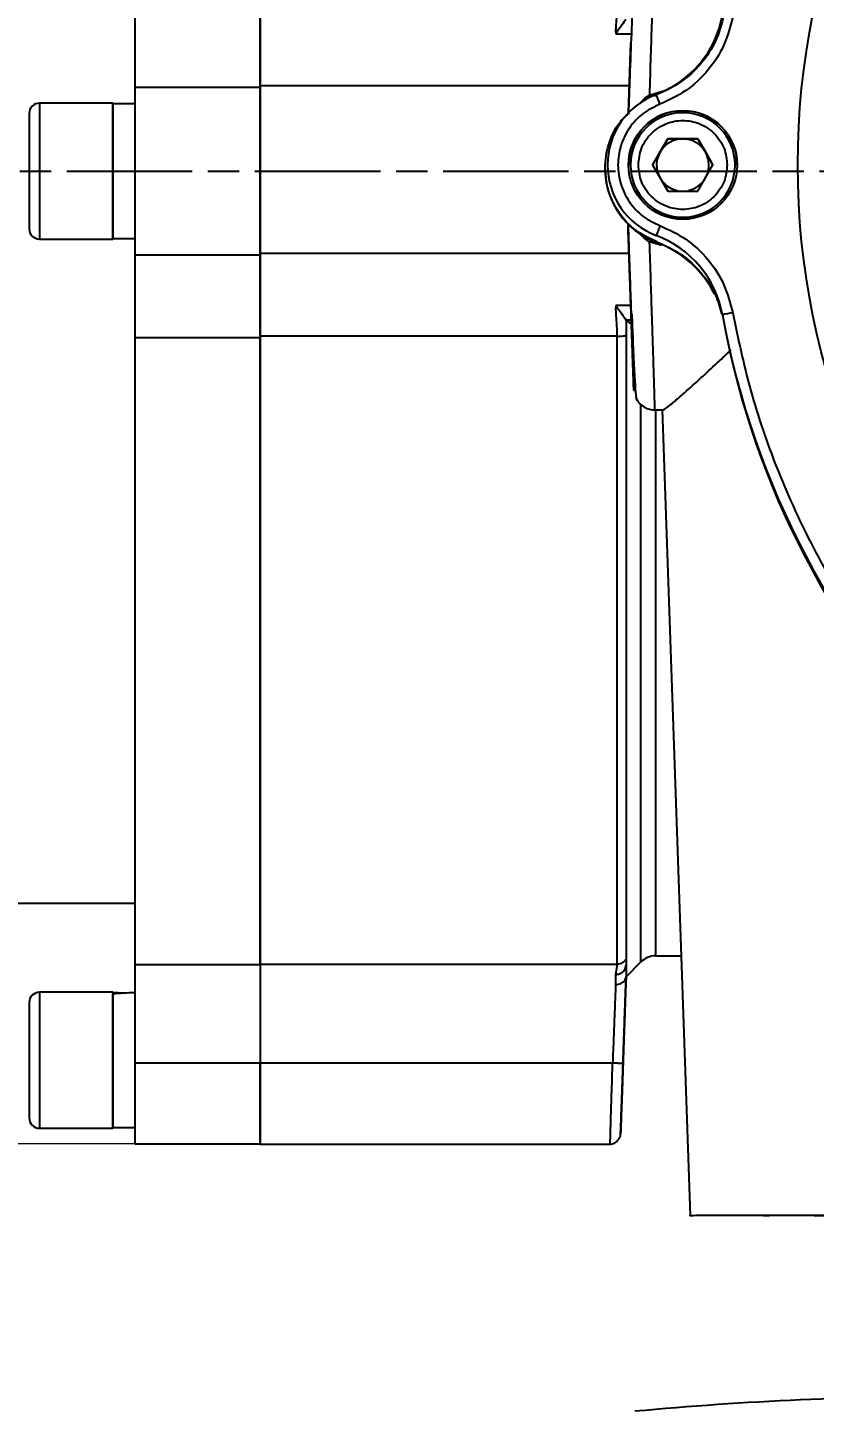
# Model space of a CAD drawing. Header units: millimetres. Extents: x 2404 to 4548, y 1024 to 2541.
# Drawn here: x 3766.8 to 3842, y 2100.8 to 2233.1 of the extents above; entities that cross this region are included whole.
import ezdxf

# ---------------------------------------------------------------- set-up
doc = ezdxf.new("R2010")
doc.units = ezdxf.units.MM
doc.linetypes.add('AM_ISO08W050', pattern=[18, 12, -1.5, 3, -1.5])
doc.layers.add('AM_5', color=3, linetype='Continuous', lineweight=25)
doc.layers.add('AM_7', color=4, linetype='AM_ISO08W050', lineweight=25)
doc.styles.add('SLDTEXTSTYLE1', font='txt.shx', dxfattribs={"width": 0.7, "bigfont": 'gbcbig.shx'})
doc.dimstyles.new('SLDDIMSTYLE12$0', dxfattribs={"dimtxt": 12, "dimasz": 10, "dimexe": 0, "dimexo": 0.0625, "dimgap": 0.875, "dimtad": 1, "dimdec": 1, "dimlfac": 1.8, "dimrnd": 1e-09, "dimzin": 12, "dimdsep": 46, "dimtxsty": 'SLDTEXTSTYLE1', "dimcen": 0.09, "dimdle": 8.16, "dimclrd": 3, "dimclre": 3, "dimadec": 0, "dimazin": 3, "dimtfac": 1, "dimtdec": 1, "dimtofl": 0, "dimtmove": 0, "dimatfit": 3, "dimfxl": 0, "dimfrac": 2, "dimtolj": 1, "dimlwd": 5, "dimlwe": 5, "dimarcsym": 0})

# ---------------------------------------------------------------- blocks, each defined once
blk = doc.blocks.new('*D46')
at = {"layer": 'AM_5', "color": 3, "lineweight": 5, "transparency": 16777216}
blk.add_line((3776.94, 2312.36), (3607.72, 2312.36), dxfattribs=at)
at = {"layer": 'AM_5', "color": 3, "linetype": 'Continuous', "lineweight": 5, "transparency": 16777216}
for p, q in [((3607.72, 2302.36), (3607.72, 2136.36)), ((3776.94, 2126.36), (3607.72, 2126.36))]:
    blk.add_line(p, q, dxfattribs=at)
at = {"layer": 'AM_5', "color": 3, "transparency": 16777216}
for points in [[(3606.06, 2302.36), (3609.39, 2302.36), (3607.72, 2312.36)], [(3606.06, 2136.36), (3609.39, 2136.36), (3607.72, 2126.36)]]:
    blk.add_solid(points, dxfattribs=at)
at = {"layer": 'Defpoints', "color": 0, "transparency": 16777216}
for p in [(3777, 2312.36), (3607.72, 2126.36), (3777, 2126.36)]:
    blk.add_point(p, dxfattribs=at)
at = {"layer": 'AM_5', "color": 0, "transparency": 16777216, "insert": (3600.85, 2219.36), "char_height": 12, "attachment_point": 5, "rotation": 90, "style": 'SLDTEXTSTYLE1'}
blk.add_mtext('\\A1;186', dxfattribs=at)

msp = doc.modelspace()

# ---------------------------------------------------------------- linework, layer by layer
at = {"color": 7, "linetype": 'Continuous', "lineweight": 25}
for p, q in [((3776.999, 2235.294), (3776.999, 2227.356)), ((3788.999, 2235.294), (3788.999, 2227.707)), ((3823.005, 2232.5), (3824.503, 2232.5)), ((3824.421, 2231.599), (3824.393, 2230.813)), ((3824.421, 2231.616), (3824.421, 2231.599)), ((3824.393, 2230.813), (3824.186, 2224.893)), ((3788.999, 2227.356), (3776.999, 2227.356)), ((3776.999, 2227.356), (3776.999, 2211.366)), ((3824.278, 2227.518), (3788.999, 2227.518)), ((3788.999, 2211.366), (3788.999, 2227.356)), ((3826.226, 2226.626), (3826.754, 2226.781)), ((3826.702, 2226.572), (3826.934, 2226.699)), ((3826.754, 2226.781), (3827.481, 2227.013)), ((3774.899, 2225.861), (3767.899, 2225.861)), ((3767.899, 2225.861), (3767.899, 2212.861)), ((3774.899, 2225.861), (3774.899, 2212.861)), ((3776.999, 2225.801), (3774.899, 2225.801)), ((3774.899, 2212.921), (3774.899, 2225.801)), ((3827.978, 2222.448), (3826.535, 2219.948)), ((3827.257, 2221.191), (3827.978, 2222.441)), ((3830.865, 2222.448), (3827.978, 2222.448)), ((3827.978, 2222.441), (3827.978, 2222.448)), ((3827.978, 2222.441), (3829.422, 2222.441)), ((3829.422, 2222.441), (3830.865, 2222.441)), ((3832.308, 2219.948), (3830.865, 2222.448)), ((3830.865, 2222.441), (3830.865, 2222.448)), ((3830.865, 2222.441), (3831.587, 2221.191)), ((3826.537, 2219.944), (3827.257, 2221.191)), ((3831.587, 2221.191), (3832.306, 2219.944)), ((3821.999, 2219.652), (3821.999, 2219.579)), ((3822.222, 2219.95), (3822.222, 2219.916)), ((3824.422, 2219.946), (3824.422, 2219.935)), ((3826.535, 2219.948), (3827.978, 2217.448)), ((3830.865, 2217.448), (3832.308, 2219.948)), ((3834.422, 2219.935), (3834.422, 2219.946)), ((3827.978, 2217.448), (3830.865, 2217.448)), ((3826.89, 2213.176), (3826.89, 2213.209)), ((3767.899, 2212.861), (3774.899, 2212.861)), ((3774.899, 2212.921), (3776.999, 2212.921)), ((3826.779, 2212.445), (3826.222, 2212.604)), ((3826.818, 2212.575), (3826.779, 2212.445)), ((3827.416, 2212.251), (3826.779, 2212.445)), ((3826.934, 2212.531), (3826.934, 2212.604)), ((3776.999, 2211.366), (3788.999, 2211.366)), ((3776.999, 2211.366), (3776.999, 2203.428)), ((3788.999, 2211.528), (3824.277, 2211.528)), ((3788.999, 2211.366), (3788.999, 2203.428)), ((3824.277, 2211.528), (3824.281, 2211.392)), ((3832.44, 2207.604), (3832.331, 2207.852)), ((3824.452, 2206.511), (3823.005, 2206.511)), ((3823.999, 2205.129), (3823.983, 2205.157)), ((3823.983, 2205.157), (3824.499, 2205.157)), ((3823.999, 2205.129), (3823.999, 2203.672)), ((3824.514, 2204.735), (3823.999, 2205.129)), ((3824.502, 2205.157), (3824.563, 2205.157)), ((3833.212, 2205.637), (3833.212, 2205.603)), ((3788.999, 2203.428), (3776.999, 2203.428)), ((3823.133, 2203.57), (3788.999, 2203.567)), ((3826.732, 2196.527), (3827.508, 2196.527)), ((3827.44, 2196.573), (3830.13, 2119.524)), ((3635.999, 2149.362), (3776.999, 2149.361)), ((3826.827, 2144.341), (3829.263, 2144.341)), ((3776.998, 2143.517), (3788.998, 2143.517)), ((3776.998, 2143.517), (3776.998, 2134.081)), ((3788.998, 2143.531), (3823.132, 2143.531)), ((3788.998, 2143.517), (3788.998, 2134.081)), ((3823.132, 2143.531), (3822.998, 2142.56)), ((3823.922, 2143.104), (3823.998, 2143.441)), ((3823.93, 2143.12), (3823.999, 2143.517)), ((3823.998, 2144.02), (3823.998, 2143.441)), ((3823.998, 2142.341), (3825.413, 2143.755)), ((3823.998, 2143.441), (3823.998, 2142.372)), ((3822.998, 2142.56), (3822.998, 2141.598)), ((3823.998, 2142.372), (3823.998, 2142.341)), ((3823.998, 2142.341), (3823.998, 2142.314)), ((3774.898, 2140.861), (3767.898, 2140.861)), ((3767.898, 2140.861), (3767.898, 2127.861)), ((3774.898, 2140.861), (3774.898, 2127.861)), ((3774.898, 2127.923), (3774.898, 2140.686)), ((3788.998, 2134.081), (3776.998, 2134.081)), ((3776.998, 2134.081), (3776.998, 2126.361)), ((3788.998, 2126.361), (3788.998, 2134.081)), ((3822.71, 2134.078), (3788.998, 2134.078)), ((3767.898, 2127.861), (3774.898, 2127.861)), ((3774.898, 2127.921), (3776.998, 2127.921)), ((3776.998, 2126.361), (3788.998, 2126.361)), ((3788.998, 2126.341), (3822.476, 2126.341))]:
    msp.add_line(p, q, dxfattribs=at)
at = {"color": 7, "linetype": 'Continuous', "lineweight": 25, "flags": 128}
for points in [[(3776.999, 2203.428), (3776.999, 2198.308), (3776.999, 2193.286), (3776.999, 2188.385), (3776.999, 2183.627), (3776.999, 2179.034), (3776.999, 2174.628), (3776.999, 2170.429), (3776.999, 2166.456), (3776.999, 2162.728), (3776.999, 2159.262), (3776.999, 2156.075), (3776.999, 2153.18), (3776.999, 2150.591), (3776.999, 2148.321), (3776.998, 2146.379), (3776.998, 2144.775), (3776.998, 2143.517)], [(3788.998, 2143.517), (3788.998, 2144.775), (3788.998, 2146.379), (3788.998, 2148.321), (3788.999, 2150.591), (3788.999, 2153.18), (3788.999, 2156.075), (3788.999, 2159.262), (3788.999, 2162.728), (3788.999, 2166.456), (3788.999, 2170.429), (3788.999, 2174.628), (3788.999, 2179.034), (3788.999, 2183.627), (3788.999, 2188.385), (3788.999, 2193.286), (3788.999, 2198.308), (3788.999, 2203.428)], [(3823.132, 2143.531), (3823.132, 2144.8), (3823.132, 2146.415), (3823.132, 2148.367), (3823.132, 2150.648), (3823.133, 2153.246), (3823.133, 2156.15), (3823.133, 2159.347), (3823.133, 2162.821), (3823.133, 2166.557), (3823.133, 2170.537), (3823.133, 2174.743), (3823.133, 2179.155), (3823.133, 2183.754), (3823.133, 2188.517), (3823.133, 2193.422), (3823.133, 2198.448), (3823.133, 2203.57)], [(3823.999, 2203.672), (3823.999, 2198.583), (3823.999, 2193.589), (3823.999, 2188.715), (3823.999, 2183.983), (3823.999, 2179.415), (3823.999, 2175.031), (3823.999, 2170.852), (3823.999, 2166.898), (3823.999, 2163.186), (3823.999, 2159.734), (3823.999, 2156.558), (3823.999, 2153.672), (3823.999, 2151.091), (3823.999, 2148.825), (3823.998, 2146.885), (3823.998, 2145.281), (3823.998, 2144.02)], [(3825.413, 2143.755), (3825.413, 2143.755), (3825.413, 2143.934), (3825.413, 2144.464), (3825.413, 2145.342), (3825.413, 2146.565), (3825.413, 2148.126), (3825.413, 2150.018), (3825.413, 2152.233), (3825.413, 2154.761), (3825.413, 2157.589), (3825.413, 2160.704), (3825.413, 2164.092), (3825.413, 2167.737), (3825.413, 2171.623), (3825.413, 2175.73), (3825.413, 2180.04), (3825.413, 2184.534), (3825.413, 2189.189), (3825.413, 2193.984), (3825.413, 2197.01)], [(3826.827, 2196.489), (3826.827, 2192.261), (3826.827, 2187.545), (3826.827, 2182.977), (3826.827, 2178.579), (3826.827, 2174.371), (3826.827, 2170.374), (3826.827, 2166.606), (3826.827, 2163.085), (3826.827, 2159.827), (3826.827, 2156.847), (3826.827, 2154.159), (3826.827, 2151.776), (3826.827, 2149.709), (3826.827, 2147.967), (3826.827, 2146.56), (3826.827, 2145.492), (3826.827, 2144.77), (3826.827, 2144.397), (3826.827, 2144.341)]]:
    msp.add_lwpolyline(points, dxfattribs=at)
at = {"color": 7, "linetype": 'Continuous', "lineweight": 25}
for centre, radius in [((3911.921, 2219.952), 71.5), ((3829.422, 2219.952), 5.2)]:
    msp.add_circle(centre, radius, dxfattribs=at)
for centre, radius, start, end in [((3823.374, 2236.051), 10, 290.58663, 349.69385), ((3829.422, 2219.95), 7.2, 110.58661, 179.99981), ((3518.114, 2109.911), 330.121, 20.5433, 20.71651), ((3767.899, 2224.861), 1, 89.99969, 179.99969), ((3829.422, 2219.935), 5.2, 0.00011, 179.99974), ((3829.422, 2219.946), 5, 359.99978, 179.99975), ((3829.422, 2219.941), 2.5, 89.99966, 149.9996), ((3829.422, 2219.941), 2.5, 29.99978, 89.99971), ((3829.422, 2219.941), 2.5, 149.99962, 207.09742), ((3829.422, 2219.941), 2.5, 332.90197, 29.99975), ((3829.422, 2219.95), 7.2, 179.99987, 249.41339), ((3829.422, 2219.946), 5, 179.99995, 359.99959), ((3829.422, 2219.935), 5, 179.99995, 359.99959), ((3829.499, 2219.579), 7.5, 179.99988, 250.00153), ((3829.422, 2219.941), 2.5, 212.9021, 265.89476), ((3829.422, 2219.941), 2.5, 274.10462, 327.09726), ((3767.899, 2213.861), 1, 179.99969, 269.99969), ((4140.79, 2096.109), 335.031, 159.37056, 159.54192), ((3823.374, 2203.848), 10, 10.30615, 69.41337), ((3823.514, 2203.134), 10, 28.14855, 70.0015), ((3855.245, 2088.666), 119.028, 100.18577, 100.66732), ((3911.921, 2219.95), 80, 190.30617, 259.69396), ((3911.999, 2219.577), 80, 190.52799, 258.6349), ((3826.827, 2142.341), 2, 89.99969, 134.99969), ((3767.898, 2139.861), 1, 89.99969, 179.99969), ((3767.898, 2128.861), 1, 179.99969, 269.99969), ((3854.95, 1778.546), 323.655, 89.71594, 95.34053)]:
    msp.add_arc(centre, radius, start, end, dxfattribs=at)
for centre, start_param, end_param in [((3774.898, 2134.361), 1.4765235, 1.5707963), ((3776.998, 2134.361), 1.5707963, 1.760193)]:
    msp.add_ellipse(centre, major_axis=(11.154, 0), ratio=0.5773503, start_param=start_param, end_param=end_param, dxfattribs=at)
for points, knots in [([(3826.744, 2242.819), (3826.742, 2242.769), (3826.738, 2242.667), (3826.713, 2241.896), (3826.681, 2240.885), (3826.645, 2239.756), (3826.597, 2238.251), (3826.532, 2236.242), (3826.447, 2233.582), (3826.345, 2230.367), (3826.266, 2227.902), (3826.226, 2226.626)], [0, 0, 0, 0, 0.1217334, 0.2456529, 0.3295313, 0.4143849, 0.5002146, 0.6112196, 0.7315209, 0.8611156, 1, 1, 1, 1]), ([(3825.03, 2241.701), (3825.016, 2241.737), (3824.975, 2241.849), (3824.893, 2240.921), (3824.78, 2239.024), (3824.651, 2236.19), (3824.506, 2232.618), (3824.36, 2228.771), (3824.261, 2226.032), (3824.217, 2224.82)], [0, 0, 0, 0, 0.0766683, 0.2378832, 0.398102, 0.5574825, 0.7161906, 0.8743952, 1, 1, 1, 1]), ([(3823.133, 2235.436), (3823.121, 2235.034), (3823.1, 2234.328), (3823.024, 2233.49), (3822.996, 2232.914), (3823.002, 2232.629), (3823.005, 2232.5)], [0, 0, 0, 0, 0.39272652, 0.69002655, 0.85917042, 1, 1, 1, 1]), ([(3823.983, 2233.849), (3823.859, 2233.677), (3823.58, 2233.289), (3823.211, 2232.782), (3823.005, 2232.5)], [0, 0, 0, 0, 0.4434973, 1, 1, 1, 1]), ([(3834.196, 2234.085), (3833.963, 2233.182), (3833.488, 2231.346), (3831.903, 2228.932), (3829.811, 2226.942), (3828.088, 2226.147), (3827.242, 2225.756)], [0, 0, 0, 0, 0.24579633, 0.5, 0.75420367, 1, 1, 1, 1]), ([(3825.352, 2225.832), (3825.464, 2225.98), (3825.706, 2226.3), (3826.044, 2226.512), (3826.226, 2226.626)], [0, 0, 0, 0, 0.4647089, 1, 1, 1, 1]), ([(3826.934, 2212.604), (3826.24, 2212.929), (3824.851, 2213.579), (3823.262, 2215.291), (3822.234, 2217.358), (3821.878, 2219.656), (3822.247, 2221.929), (3823.081, 2223.788), (3823.972, 2224.63), (3824.307, 2224.947)], [0, 0, 0, 0, 0.1514487, 0.3028974, 0.4543462, 0.6057949, 0.7572436, 0.9086923, 1, 1, 1, 1]), ([(3827.242, 2225.756), (3826.688, 2225.492), (3825.554, 2224.951), (3824.245, 2223.532), (3823.407, 2221.816), (3823.131, 2219.952), (3823.407, 2218.088), (3824.245, 2216.371), (3825.554, 2214.953), (3826.688, 2214.412), (3827.242, 2214.148)], [0, 0, 0, 0, 0.122089, 0.25, 0.377911, 0.5, 0.622089, 0.75, 0.877911, 1, 1, 1, 1]), ([(3766.899, 2224.861), (3766.899, 2224.788), (3766.899, 2224.675), (3766.899, 2223.989), (3766.899, 2223.279), (3766.899, 2222.398), (3766.899, 2221.117), (3766.899, 2219.361), (3766.899, 2217.605), (3766.899, 2216.324), (3766.899, 2215.443), (3766.899, 2214.733), (3766.899, 2214.048), (3766.899, 2213.935), (3766.899, 2213.861)], [0, 0, 0, 0, 0.1197284, 0.1841803, 0.25, 0.3158197, 0.3802716, 0.5, 0.6197284, 0.6841803, 0.75, 0.8158197, 0.8802716, 1, 1, 1, 1]), ([(3825.172, 2219.948), (3825.228, 2220.482), (3825.316, 2221.305), (3825.846, 2222.294), (3826.394, 2222.974), (3827.075, 2223.526), (3828.065, 2224.04), (3829.422, 2224.3), (3830.779, 2224.04), (3831.768, 2223.526), (3832.449, 2222.974), (3832.998, 2222.294), (3833.527, 2221.304), (3833.615, 2220.482), (3833.672, 2219.948)], [0, 0, 0, 0, 0.1197284, 0.1841803, 0.25, 0.3158197, 0.3802716, 0.5, 0.6197284, 0.6841803, 0.75, 0.8158197, 0.8802716, 1, 1, 1, 1]), ([(3833.672, 2219.948), (3833.615, 2219.413), (3833.527, 2218.591), (3832.997, 2217.601), (3832.449, 2216.921), (3831.768, 2216.369), (3830.779, 2215.855), (3829.422, 2215.595), (3828.064, 2215.855), (3827.075, 2216.369), (3826.394, 2216.921), (3825.846, 2217.601), (3825.316, 2218.591), (3825.228, 2219.413), (3825.172, 2219.948)], [0, 0, 0, 0, 0.1197284, 0.1841803, 0.25, 0.3158197, 0.3802716, 0.5, 0.6197284, 0.6841803, 0.75, 0.8158197, 0.8802716, 1, 1, 1, 1]), ([(3824.18, 2214.381), (3824.203, 2213.738), (3824.266, 2211.92), (3824.363, 2209.135), (3824.468, 2206.129), (3824.559, 2203.528), (3824.633, 2201.392), (3824.688, 2199.794), (3824.724, 2198.772), (3824.738, 2198.363), (3824.73, 2198.573), (3824.701, 2199.403), (3824.651, 2200.821), (3824.582, 2202.792), (3824.496, 2205.255), (3824.396, 2208.125), (3824.32, 2210.303), (3824.281, 2211.392)], [0, 0, 0, 0, 0.0375957, 0.1063366, 0.1750804, 0.243824, 0.3125667, 0.3813092, 0.4500521, 0.518795, 0.587537, 0.6562791, 0.7250226, 0.7937664, 0.8625103, 0.9312548, 1, 1, 1, 1]), ([(3824.277, 2211.528), (3824.271, 2211.684), (3824.26, 2212.005), (3824.22, 2213.175), (3824.186, 2214.138), (3824.183, 2214.226)], [0, 0, 0, 0, 0.4620596, 0.9510913, 1, 1, 1, 1]), ([(3824.418, 2207.526), (3824.416, 2207.573), (3824.414, 2207.644), (3824.399, 2208.066), (3824.381, 2208.583), (3824.356, 2209.276), (3824.328, 2210.103), (3824.301, 2210.883), (3824.274, 2211.662), (3824.245, 2212.488), (3824.221, 2213.179), (3824.203, 2213.693), (3824.188, 2214.112), (3824.186, 2214.181), (3824.184, 2214.226)], [0, 0, 0, 0, 0.1213599, 0.1847896, 0.2498693, 0.3550213, 0.4225846, 0.5, 0.5774194, 0.644984, 0.7501306, 0.8152129, 0.8786435, 1, 1, 1, 1]), ([(3826.222, 2212.604), (3826.05, 2212.718), (3825.695, 2212.953), (3825.36, 2213.3), (3825.258, 2213.534), (3825.244, 2213.566)], [0, 0, 0, 0, 0.44903943, 0.92413199, 1, 1, 1, 1]), ([(3827.242, 2214.148), (3828.088, 2213.757), (3829.811, 2212.962), (3831.903, 2210.972), (3833.488, 2208.558), (3833.963, 2206.721), (3834.196, 2205.818)], [0, 0, 0, 0, 0.24579633, 0.5, 0.75420367, 1, 1, 1, 1]), ([(3826.222, 2212.604), (3826.261, 2211.381), (3826.336, 2209.015), (3826.424, 2206.226), (3826.492, 2204.124), (3826.541, 2202.576), (3826.595, 2200.892), (3826.648, 2199.217), (3826.694, 2197.762), (3826.722, 2196.879), (3826.735, 2196.492), (3826.732, 2196.563), (3826.732, 2196.578)], [0, 0, 0, 0, 0.1340749, 0.2594439, 0.3382255, 0.41313, 0.4841574, 0.6085038, 0.7306346, 0.850552, 0.9682583, 1, 1, 1, 1]), ([(3826.934, 2212.604), (3827.726, 2212.247), (3829.309, 2211.534), (3831.214, 2209.731), (3832.561, 2207.769), (3832.953, 2206.337), (3833.117, 2205.741)], [0, 0, 0, 0, 0.2693299, 0.5386597, 0.8079896, 1, 1, 1, 1]), ([(3823.005, 2206.511), (3823.002, 2206.332), (3822.995, 2205.869), (3823.083, 2204.904), (3823.114, 2204.08), (3823.133, 2203.57)], [0, 0, 0, 0, 0.1942422, 0.5006255, 1, 1, 1, 1]), ([(3823.005, 2206.511), (3823.209, 2206.231), (3823.578, 2205.722), (3823.858, 2205.332), (3823.983, 2205.157)], [0, 0, 0, 0, 0.5512851, 1, 1, 1, 1]), ([(3824.541, 2205.718), (3824.574, 2204.867), (3824.657, 2202.802), (3824.77, 2200.335), (3824.881, 2198.433), (3824.962, 2197.508), (3825.004, 2197.612), (3825.017, 2197.646)], [0, 0, 0, 0, 0.1663905, 0.4035453, 0.6419371, 0.881799, 1, 1, 1, 1]), ([(3834.196, 2205.818), (3834.723, 2203.322), (3835.785, 2198.285), (3838.324, 2190.908), (3841.593, 2183.666), (3845.655, 2176.687), (3850.467, 2170.084), (3855.96, 2163.99), (3862.053, 2158.498), (3868.656, 2153.686), (3875.635, 2149.623), (3882.877, 2146.354), (3890.254, 2143.815), (3895.292, 2142.753), (3897.788, 2142.227)], [0, 0, 0, 0, 0.0799588, 0.1613715, 0.2441424, 0.3288926, 0.4142166, 0.5, 0.5857784, 0.6711024, 0.7558576, 0.8386237, 0.9200388, 1, 1, 1, 1]), ([(3827.508, 2196.553), (3827.519, 2196.547), (3827.559, 2196.522), (3827.849, 2196.713), (3828.384, 2197.127), (3829.176, 2197.803), (3830.216, 2198.729), (3831.547, 2199.946), (3832.836, 2201.141), (3833.741, 2201.991), (3834.046, 2202.277)], [0, 0, 0, 0, 0.0472969, 0.1728497, 0.3043941, 0.4397908, 0.5874926, 0.7427969, 0.9134319, 1, 1, 1, 1]), ([(3824.855, 2198.876), (3824.819, 2198.633), (3824.772, 2198.314), (3824.76, 2198.389), (3824.757, 2198.407)], [0, 0, 0, 0, 0.7636811, 1, 1, 1, 1]), ([(3824.895, 2197.745), (3824.992, 2197.563), (3825.188, 2197.198), (3825.671, 2196.801), (3826.224, 2196.556), (3826.612, 2196.538), (3826.798, 2196.529)], [0, 0, 0, 0, 0.2550203, 0.5141547, 0.7657096, 1, 1, 1, 1]), ([(3822.998, 2141.598), (3822.981, 2141.136), (3822.944, 2140.169), (3822.876, 2138.404), (3822.797, 2136.35), (3822.741, 2134.903), (3822.71, 2134.078)], [0, 0, 0, 0, 0.2388489, 0.4999327, 0.7148242, 1, 1, 1, 1]), ([(3822.998, 2141.598), (3823.096, 2141.603), (3823.273, 2141.612), (3823.509, 2141.695), (3823.739, 2141.83), (3823.905, 2142.017), (3823.986, 2142.215), (3823.995, 2142.325), (3823.998, 2142.372)], [0, 0, 0, 0, 0.1874448, 0.3409821, 0.4929365, 0.7407612, 0.8890397, 1, 1, 1, 1]), ([(3823.709, 2134.076), (3823.738, 2134.895), (3823.794, 2136.5), (3823.872, 2138.747), (3823.943, 2140.766), (3823.98, 2141.835), (3823.999, 2142.372)], [0, 0, 0, 0, 0.2568471, 0.5031719, 0.7503964, 1, 1, 1, 1]), ([(3823.998, 2142.314), (3823.98, 2141.8), (3823.944, 2140.775), (3823.876, 2138.816), (3823.797, 2136.559), (3823.739, 2134.905), (3823.709, 2134.046)], [0, 0, 0, 0, 0.2403635, 0.4802116, 0.7299606, 1, 1, 1, 1]), ([(3766.898, 2139.861), (3766.898, 2139.788), (3766.898, 2139.675), (3766.898, 2138.989), (3766.898, 2138.279), (3766.898, 2137.398), (3766.898, 2136.117), (3766.898, 2135.053), (3766.898, 2134.361)], [0, 0, 0, 0, 0.2394568, 0.3683607, 0.5, 0.6316393, 0.7605432, 1, 1, 1, 1]), ([(3766.898, 2134.361), (3766.898, 2133.669), (3766.898, 2132.605), (3766.898, 2131.324), (3766.898, 2130.443), (3766.898, 2129.733), (3766.898, 2129.048), (3766.898, 2128.935), (3766.898, 2128.861)], [0, 0, 0, 0, 0.2394568, 0.3683607, 0.5, 0.6316393, 0.7605432, 1, 1, 1, 1]), ([(3788.998, 2134.078), (3788.998, 2133.061), (3788.998, 2131.026), (3788.998, 2128.432), (3788.998, 2126.835), (3788.998, 2126.149), (3788.998, 2126.343), (3788.998, 2126.344)], [0, 0, 0, 0, 0.24965667, 0.49931334, 0.74897002, 0.99862669, 1, 1, 1, 1]), ([(3822.476, 2126.387), (3822.475, 2126.376), (3822.474, 2126.334), (3822.485, 2126.728), (3822.518, 2127.776), (3822.571, 2129.554), (3822.638, 2131.719), (3822.684, 2133.22), (3822.71, 2134.078)], [0, 0, 0, 0, 0.0507582, 0.1966055, 0.4050787, 0.6314078, 0.7892811, 1, 1, 1, 1]), ([(3823.709, 2134.076), (3823.696, 2134.072), (3823.675, 2134.067), (3823.55, 2134.063), (3823.421, 2134.062), (3823.261, 2134.064), (3823.029, 2134.068), (3822.836, 2134.074), (3822.71, 2134.078)], [0, 0, 0, 0, 0.2394737, 0.3683715, 0.5, 0.6316285, 0.7605263, 1, 1, 1, 1]), ([(3823.709, 2134.046), (3823.678, 2133.154), (3823.616, 2131.37), (3823.538, 2129.133), (3823.485, 2127.646), (3823.467, 2127.132), (3823.486, 2127.664), (3823.538, 2129.162), (3823.616, 2131.404), (3823.678, 2133.185), (3823.709, 2134.076)], [0, 0, 0, 0, 0.12511321, 0.25020382, 0.37530181, 0.50039159, 0.6254154, 0.75032601, 0.87515536, 1, 1, 1, 1]), ([(3823.545, 2129.351), (3823.545, 2129.358), (3823.563, 2129.859), (3823.621, 2131.525), (3823.681, 2133.226), (3823.709, 2134.046)], [0, 0, 0, 0, 0.0074222, 0.5212583, 1, 1, 1, 1]), ([(3822.432, 2126.342), (3822.507, 2126.345), (3822.653, 2126.349), (3822.877, 2126.431), (3823.056, 2126.547), (3823.179, 2126.66), (3823.256, 2126.747), (3823.32, 2126.834), (3823.37, 2126.917), (3823.499, 2127.186), (3823.451, 2127.302), (3823.5, 2127.837), (3823.529, 2128.805), (3823.545, 2129.351)], [0, 0, 0, 0, 0.0475591, 0.0923752, 0.1307592, 0.147079, 0.161791, 0.1758924, 0.1909925, 0.2088499, 0.3792668, 0.6505862, 1, 1, 1, 1]), ([(3830.13, 2119.524), (3830.13, 2119.524), (3830.02, 2119.526), (3830.403, 2119.532), (3831.327, 2119.539), (3832.956, 2119.547), (3835.138, 2119.553), (3837.829, 2119.559), (3840.938, 2119.563), (3844.37, 2119.566), (3848.014, 2119.568), (3851.757, 2119.569), (3855.48, 2119.568), (3859.065, 2119.565), (3862.4, 2119.562), (3865.383, 2119.557), (3867.904, 2119.551), (3869.941, 2119.544), (3870.79, 2119.539), (3871.215, 2119.537)], [0, 0, 0, 0, 0.00002617, 0.06252453, 0.1250229, 0.18752126, 0.25001962, 0.31251799, 0.37501635, 0.43751472, 0.50001308, 0.56251145, 0.62500981, 0.68750818, 0.75000654, 0.81250491, 0.87500327, 0.93750164, 1, 1, 1, 1])]:
    msp.add_open_spline(points, degree=3, knots=knots, dxfattribs=at)
for points in [[(3788.999, 2227.518), (3788.999, 2227.662), (3788.999, 2227.949), (3788.999, 2229.724), (3788.999, 2232.258), (3788.999, 2234.384), (3788.999, 2235.447)], [(3833.346, 2234.269), (3833.124, 2233.43), (3832.68, 2231.752), (3831.22, 2229.569), (3829.308, 2227.77), (3827.725, 2227.056), (3826.934, 2226.699)], [(3788.999, 2227.518), (3788.999, 2227.37), (3788.999, 2227.073), (3788.999, 2225.216), (3788.999, 2222.614), (3788.999, 2219.54), (3788.999, 2216.464), (3788.999, 2213.855), (3788.999, 2211.987), (3788.999, 2211.681), (3788.999, 2211.528)], [(3788.999, 2203.567), (3788.999, 2204.63), (3788.999, 2206.758), (3788.999, 2209.299), (3788.999, 2211.084), (3788.999, 2211.38), (3788.999, 2211.528)], [(3788.999, 2203.567), (3788.999, 2201.143), (3788.999, 2196.296), (3788.999, 2189.278), (3788.999, 2182.528), (3788.999, 2176.123), (3788.999, 2170.119), (3788.999, 2164.572), (3788.999, 2159.532), (3788.999, 2155.05), (3788.999, 2151.16), (3788.998, 2147.916), (3788.998, 2145.286), (3788.998, 2144.116), (3788.998, 2143.531)], [(3823.133, 2203.57), (3823.22, 2203.571), (3823.395, 2203.574), (3823.638, 2203.596), (3823.851, 2203.628), (3823.949, 2203.657), (3823.999, 2203.672)], [(3788.998, 2143.531), (3788.998, 2143.196), (3788.998, 2142.527), (3788.998, 2140.276), (3788.998, 2137.39), (3788.998, 2135.182), (3788.998, 2134.078)], [(3822.998, 2142.56), (3823.129, 2142.574), (3823.39, 2142.6), (3823.73, 2142.801), (3823.858, 2143.003), (3823.922, 2143.104)], [(3823.998, 2144.02), (3823.949, 2143.949), (3823.85, 2143.807), (3823.637, 2143.653), (3823.394, 2143.55), (3823.22, 2143.537), (3823.132, 2143.531)], [(3837.13, 2119.524), (3837.182, 2119.526), (3837.286, 2119.53), (3838.119, 2119.535), (3839.413, 2119.54), (3841.167, 2119.545), (3843.302, 2119.549), (3845.738, 2119.551), (3848.381, 2119.553), (3851.13, 2119.554), (3853.879, 2119.553), (3856.522, 2119.551), (3858.958, 2119.549), (3861.093, 2119.545), (3862.847, 2119.54), (3864.141, 2119.535), (3864.974, 2119.529), (3865.078, 2119.525), (3865.13, 2119.523)], [(3865.13, 2119.523), (3865.078, 2119.522), (3864.974, 2119.518), (3864.141, 2119.512), (3862.847, 2119.507), (3861.093, 2119.502), (3858.958, 2119.498), (3856.522, 2119.496), (3853.879, 2119.494), (3851.13, 2119.493), (3848.381, 2119.494), (3845.738, 2119.496), (3843.302, 2119.499), (3841.167, 2119.502), (3839.413, 2119.507), (3838.119, 2119.512), (3837.286, 2119.518), (3837.182, 2119.522), (3837.13, 2119.524)]]:
    msp.add_open_spline(points, degree=3, dxfattribs=at)
at = {"layer": 'AM_7'}
msp.add_line((3626.499, 2219.361), (4264.716, 2219.361), dxfattribs=at)

# ---------------------------------------------------------------- dimensions: what is measured, and where the dimension line sits
at = {"layer": 'AM_5'}
dim = msp.add_linear_dim(base=(3607.724, 2126.361), p1=(3776.999, 2312.361), p2=(3776.998, 2126.361), angle=90, dimstyle='SLDDIMSTYLE12$0', override={"dimlfac": 1, "dimpost": ''}, dxfattribs=at)
dim.commit()
dim.dimension.update_dxf_attribs({"geometry": '*D46', "text_midpoint": (3600.849, 2219.361)})

doc.saveas('drawing.dxf')
